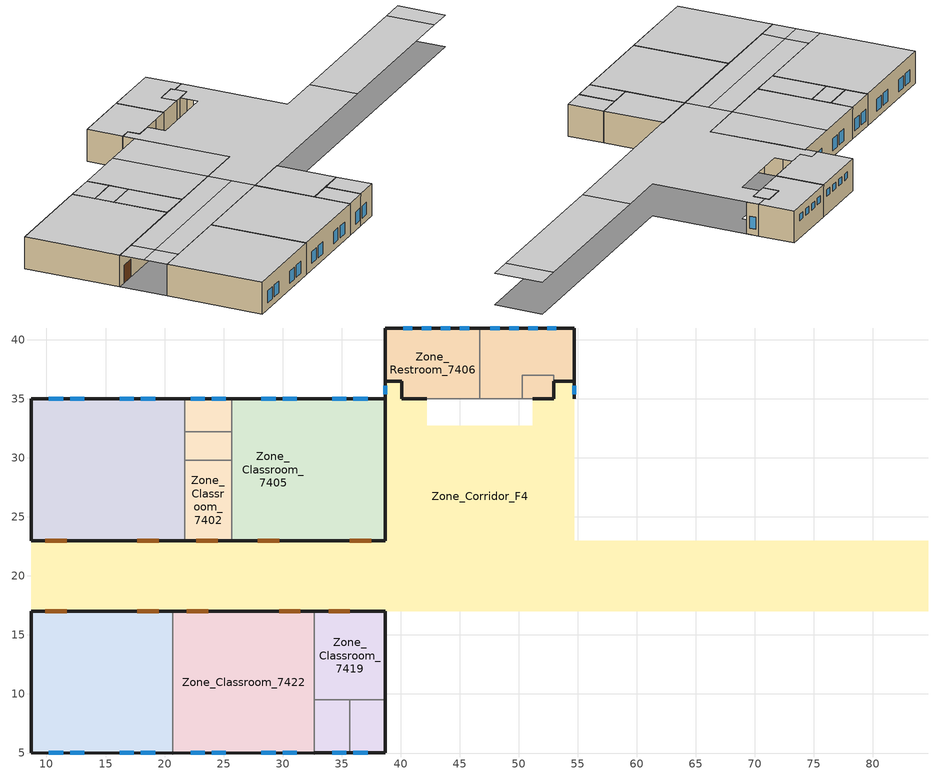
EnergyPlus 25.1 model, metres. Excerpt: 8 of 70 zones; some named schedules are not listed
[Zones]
Zone_Restroom_7406
 floor to Zone_Restroom_7304 (Interior Floor): 46.7,41 46.7,35 40.1,35 40.1,36.5 38.7,36.5 38.7,41 z12.8; 54.7,41 54.7,36.5 52.95,36.5 52.95,37 50.3,37 50.3,35 46.7,35 46.7,41 z12.8; 52.95,37 52.95,35 50.3,35 50.3,37 z12.8
 wall outside (ASHRAE 189.1-2009 ExtWall SteelFrame ClimateZone 1-3): 51.2,35 52.95,35 52.95,36.5 54.7,36.5 54.7,41 46.7,41 38.7,41 38.7,36.5 40.1,36.5 40.1,35 42.2,35 z12.8:16.8
 wall to Zone_Restroom_7406 (Interior Wall): 46.7,35 46.7,41 46.7,35 / 50.3,37 52.95,37 52.95,36.5 52.95,37 50.3,37 50.3,35 50.3,37 z12.8:16.8
 wall to Zone_Elevator_L (Interior Wall): 42.2,35 44.45,35 z12.8:16.8
 wall to Zone_Elevator_R (Interior Wall): 44.45,35 46.7,35 z12.8:16.8
 wall to Zone_Elec/MechRoom_7409 (Interior Wall): 46.7,35 50.3,35 51.2,35 z12.8:16.8
 window (ASHRAE 189.1-2009 ExtWindow ClimateZone 3): 45.8,41 45,41 / 44.2,41 43.4,41 / 42.6,41 41.8,41 / 41,41 40.2,41 / 48.4,41 47.6,41 / 50,41 49.2,41 / 51.6,41 50.8,41 / 53.2,41 52.4,41 z15:15.8
 ceiling to Zone_Restroom_7503 (Interior Ceiling): 46.7,35 46.7,41 38.7,41 38.7,36.5 40.1,36.5 40.1,35 z16.8; 50.3,35 50.3,37 52.95,37 52.95,36.5 54.7,36.5 54.7,41 46.7,41 46.7,35 z16.8; 52.95,35 52.95,37 50.3,37 50.3,35 z16.8
Zone_Classroom_7401
 floor to Zone_Office_7301 (Interior Floor): 11.7,35 11.7,32 8.7,32 8.7,35 z12.8; 20.7,35 20.7,32 17.7,32 17.7,35 z12.8; 17.7,35 17.7,26 20.7,26 20.7,23 11.7,23 11.7,35 13.2,35 13.2,26 16.2,26 16.2,35 z12.8; 11.7,32 11.7,29 8.7,29 8.7,32 z12.8; 11.7,29 11.7,26 8.7,26 8.7,29 z12.8; 11.7,26 11.7,23 8.7,23 8.7,26 z12.8; 20.7,29 20.7,26 17.7,26 17.7,29 z12.8; 20.7,32 20.7,29 17.7,29 17.7,32 z12.8; 13.2,29 16.2,29 16.2,26 13.2,26 z12.8; 16.2,35 16.2,32 13.2,32 13.2,35 z12.8; 13.2,32 16.2,32 16.2,29 13.2,29 z12.8
 floor to Zone_Classroom_7302 (Interior Floor): 21.7,35 21.7,23 20.7,23 20.7,35 z12.8
 wall outside (ASHRAE 189.1-2009 ExtWall SteelFrame ClimateZone 1-3): 21.7,35 8.7,35 8.7,23 21.7,23 z12.8:16.8
 wall to Zone_Classroom_7402 (Interior Wall): 21.7,23 21.7,29.8 21.7,32.2 21.7,35 z12.8:16.8
 window (ASHRAE 189.1-2009 ExtWindow ClimateZone 3): 19.2,35 18,35 / 11.4,35 10.2,35 / 13.2,35 12,35 / 17.4,35 16.2,35 z13.6:15.1
 door (Exterior Door): 9.9,23 11.7,23 / 17.7,23 19.5,23 z12.8:15
 ceiling to Zone_Auditorium_7502 (Interior Ceiling): 21.7,23 21.7,35 8.7,35 8.7,23 z16.8
Zone_Classroom_7402
 floor to Zone_Classroom_7302 (Interior Floor): 25.7,29.8 25.7,23 21.7,23 21.7,29.8 z12.8; 25.7,32.2 25.7,29.8 21.7,29.8 21.7,32.2 z12.8; 25.7,35 25.7,32.2 21.7,32.2 21.7,35 z12.8
 wall outside (ASHRAE 189.1-2009 ExtWall SteelFrame ClimateZone 1-3): 21.7,23 25.7,23 / 25.7,35 21.7,35 z12.8:16.8
 wall to Zone_Classroom_7405 (Interior Wall): 25.7,23 25.7,29.8 25.7,32.2 25.7,35 z12.8:16.8
 wall to Zone_Classroom_7402 (Interior Wall): 25.7,29.8 21.7,29.8 25.7,29.8 / 25.7,32.2 21.7,32.2 25.7,32.2 z12.8:16.8
 window (ASHRAE 189.1-2009 ExtWindow ClimateZone 3): 25.2,35 24,35 / 23.4,35 22.2,35 z13.6:15.1
 door (Exterior Door): 22.7,23 24.5,23 z12.8:15
 ceiling to Zone_Auditorium_7502 (Interior Ceiling): 25.7,23 25.7,29.8 21.7,29.8 21.7,23 z16.8; 25.7,29.8 25.7,32.2 21.7,32.2 21.7,29.8 z16.8; 25.7,32.2 25.7,35 21.7,35 21.7,32.2 z16.8
Zone_Classroom_7405
 floor to Zone_Classroom_7303 (Interior Floor): 38.7,35 38.7,23 32.7,23 32.7,35 z12.8
 floor to Zone_Classroom_7302 (Interior Floor): 32.7,35 32.7,23 25.7,23 25.7,35 z12.8
 wall outside (ASHRAE 189.1-2009 ExtWall SteelFrame ClimateZone 1-3): 25.7,23 38.7,23 38.7,29.8 38.7,32.2 38.7,35 25.7,35 z12.8:16.8
 window (ASHRAE 189.1-2009 ExtWindow ClimateZone 3): 29.4,35 28.2,35 / 31.2,35 30,35 / 35.4,35 34.2,35 / 37.2,35 36,35 z13.6:15.1
 door (Exterior Door): 27.9,23 29.7,23 / 35.7,23 37.5,23 z12.8:15
 ceiling to Zone_Auditorium_7502 (Interior Ceiling): 32.7,23 32.7,35 25.7,35 25.7,23 z16.8
 ceiling to Zone_Corridor_F5 (Interior Ceiling): 38.7,23 38.7,35 32.7,35 32.7,23 z16.8
Zone_Classroom_7423
 floor to Zone_Office_7316 (Interior Floor): 11.7,5 11.7,17 17.7,17 17.7,5 16.2,5 16.2,14 13.2,14 13.2,5 z12.8; 17.7,14 17.7,17 20.7,17 20.7,14 z12.8; 8.7,14 8.7,17 11.7,17 11.7,14 z12.8; 8.7,8 8.7,11 11.7,11 11.7,8 z12.8; 8.7,5 8.7,8 11.7,8 11.7,5 z12.8; 8.7,11 8.7,14 11.7,14 11.7,11 z12.8; 17.7,8 17.7,11 20.7,11 20.7,8 z12.8; 17.7,11 17.7,14 20.7,14 20.7,11 z12.8; 17.7,5 17.7,8 20.7,8 20.7,5 z12.8; 13.2,11 13.2,14 16.2,14 16.2,11 z12.8; 13.2,5 13.2,8 16.2,8 16.2,5 z12.8; 13.2,8 13.2,11 16.2,11 16.2,8 z12.8
 wall outside (ASHRAE 189.1-2009 ExtWall SteelFrame ClimateZone 1-3): 20.7,17 8.7,17 8.7,5 20.7,5 z12.8:16.8
 wall to Zone_Classroom_7422 (Interior Wall): 20.7,5 20.7,17 z12.8:16.8
 window (ASHRAE 189.1-2009 ExtWindow ClimateZone 3): 10.2,5 11.4,5 / 12,5 13.2,5 / 18,5 19.2,5 / 16.2,5 17.4,5 z13.6:15.1
 door (Exterior Door): 11.7,17 9.9,17 / 19.5,17 17.7,17 z12.8:15
 ceiling to Zone_Auditorium_7501 (Interior Ceiling): 8.7,17 8.7,5 20.7,5 20.7,17 z16.8
Zone_Classroom_7422
 floor to Zone_Classroom_7315 (Interior Floor): 20.7,5 20.7,17 32.7,17 32.7,5 z12.8
 wall outside (ASHRAE 189.1-2009 ExtWall SteelFrame ClimateZone 1-3): 20.7,5 32.7,5 / 32.7,17 20.7,17 z12.8:16.8
 wall to Zone_Classroom_7419 (Interior Wall): 32.7,5 32.7,9.5 32.7,17 z12.8:16.8
 window (ASHRAE 189.1-2009 ExtWindow ClimateZone 3): 22.2,5 23.4,5 / 24,5 25.2,5 / 30,5 31.2,5 / 28.2,5 29.4,5 z13.6:15.1
 door (Exterior Door): 23.7,17 21.9,17 / 31.5,17 29.7,17 z12.8:15
 ceiling to Zone_Auditorium_7501 (Interior Ceiling): 20.7,17 20.7,5 32.7,5 32.7,17 z16.8
Zone_Classroom_7419
 floor to Zone_Classroom_7314 (Interior Floor): 38.7,17 38.7,9.5 32.7,9.5 32.7,17 z12.8; 38.7,9.5 38.7,5 35.7,5 35.7,9.5 z12.8; 35.7,9.5 35.7,5 32.7,5 32.7,9.5 z12.8
 wall outside (ASHRAE 189.1-2009 ExtWall SteelFrame ClimateZone 1-3): 32.7,5 35.7,5 38.7,5 38.7,9.5 38.7,17 32.7,17 z12.8:16.8
 wall to Zone_Classroom_7419 (Interior Wall): 35.7,9.5 38.7,9.5 35.7,9.5 35.7,5 35.7,9.5 32.7,9.5 35.7,9.5 z12.8:16.8
 window (ASHRAE 189.1-2009 ExtWindow ClimateZone 3): 36,5 37.2,5 / 34.2,5 35.4,5 z13.6:15.1
 door (Exterior Door): 35.7,17 33.9,17 z12.8:15
 ceiling to Zone_Corridor_F5 (Interior Ceiling): 38.7,9.5 38.7,17 32.7,17 32.7,9.5 z16.8; 38.7,5 38.7,9.5 35.7,9.5 35.7,5 z16.8; 35.7,5 35.7,9.5 32.7,9.5 32.7,5 z16.8
Zone_Corridor_F4
 floor to Zone_Corridor_F3 (Interior Floor): 54.7,36.5 54.7,23 84.7,23 84.7,17 8.7,17 8.7,23 38.7,23 38.7,36.5 40.1,36.5 40.1,35 42.2,35 42.2,32.7 51.2,32.7 51.2,35 52.95,35 52.95,36.5 z12.8
 wall outside (ASHRAE 189.1-2009 ExtWall SteelFrame ClimateZone 1-3): 38.7,36.5 38.7,35 / 54.7,35 54.7,36.5 z12.8:16.8
 window (ASHRAE 189.1-2009 ExtWindow ClimateZone 3): 38.7,36.12 38.7,35.38 / 54.7,35.38 54.7,36.12 z13.6:15.1
 ceiling to Zone_Auditorium_7502 (Interior Ceiling): 11.7,20 11.7,23 8.7,23 8.7,20 z16.8; 32.7,20 32.7,23 11.7,23 11.7,20 z16.8
 ceiling to Zone_Auditorium_7501 (Interior Ceiling): 11.7,17 11.7,20 8.7,20 8.7,17 z16.8; 11.7,17 32.7,17 32.7,20 11.7,20 z16.8
 ceiling to Zone_Auditorium_7508 (Interior Ceiling): 84.7,17 84.7,23 81.7,23 81.7,17 z16.8; 81.7,17 81.7,23 60.7,23 60.7,17 z16.8
 ceiling to Zone_Corridor_F5 (Interior Ceiling): 60.7,17 60.7,23 54.7,23 54.7,36.5 52.95,36.5 52.95,35 51.2,35 51.2,32.7 42.2,32.7 42.2,35 40.1,35 40.1,36.5 38.7,36.5 38.7,23 32.7,23 32.7,17 z16.8
[Building]
Building 1
[Site:Location]
Lampang.Agromet: Latitude {deg}=18.325; Longitude {deg}=99.3014; Time Zone {hr}=7; Elevation {m}=319; Keep Site Location Information=No
[Site:GroundTemperature:BuildingSurface]
30, 30, 30, 30, 30, 30, 30, 30, 30, 30, 30, 30
[Material] Thermal Absorptance=0.9
Name | Roughness | Thickness {m} | Conductivity {W/m-K} | Density {kg/m3} | Specific Heat {J/kg-K} | Solar Absorptance | Visible Absorptance
1/2IN Gypsum | Smooth | 0.0127 | 0.16 | 784.9 | 830 | 0.4 | 0.4
F08 Metal surface | Smooth | 0.0008 | 45.28 | 7824 | 500 | 0.7 | 0.7
F16 Acoustic tile | MediumSmooth | 0.0191 | 0.06 | 368 | 590 | 0.3 | 0.3
G01a 19mm gypsum board | MediumSmooth | 0.019 | 0.16 | 800 | 1090 | 0.4 | 0.4
I01 25mm insulation board | MediumRough | 0.0254 | 0.03 | 43 | 1210 | 0.6 | 0.6
M11 100mm lightweight concrete | MediumRough | 0.1016 | 0.53 | 1280 | 840 | 0.5 | 0.5
Wall Insulation [33] | MediumRough | 0.0781 | 0.045 | 265 | 836.8 | 0.7 | 0.7
[Material:NoMass]
MAT-SHEATH: Roughness=Smooth; Thermal Resistance {m2-K/W}=0.1; Thermal Absorptance=0.9; Solar Absorptance=0.7; Visible Absorptance=0.7
[Material:AirGap]
Name | Thermal Resistance {m2-K/W}
F04 Wall air space resistance | 0.15
F05 Ceiling air space resistance | 0.18
[WindowMaterial:Glazing]
Theoretical Glass [202]: Optical Data Type=SpectralAverage; Thickness {m}=0.003; Solar Transmittance at Normal Incidence=0.2325; Front Side Solar Reflectance at Normal Incidence=0.7175; Back Side Solar Reflectance at Normal Incidence=0; Visible Transmittance at Normal Incidence=0.3192; Front Side Visible Reflectance at Normal Incidence=0.6308; Back Side Visible Reflectance at Normal Incidence=0; Infrared Transmittance at Normal Incidence=0; Front Side Infrared Hemispherical Emissivity=0.9; Back Side Infrared Hemispherical Emissivity=0.9; Conductivity {W/m-K}=0.0192; Dirt Correction Factor for Solar and Visible Transmittance=1; Solar Diffusing=No
[Construction]
ASHRAE 189.1-2009 ExtWall SteelFrame ClimateZone 1-3: MAT-SHEATH, Wall Insulation [33], 1/2IN Gypsum
ASHRAE 189.1-2009 ExtWindow ClimateZone 3: Theoretical Glass [202]
Exterior Door: F08 Metal surface, I01 25mm insulation board
Interior Ceiling: M11 100mm lightweight concrete, F05 Ceiling air space resistance, F16 Acoustic tile
Interior Floor: F16 Acoustic tile, F05 Ceiling air space resistance, M11 100mm lightweight concrete
Interior Wall: G01a 19mm gypsum board, F04 Wall air space resistance, G01a 19mm gypsum board
[Space] Ceiling Height {m}=4
Name | Zone | Volume {m3} | Floor Area {m2} | Space Type
7406 | Zone_Restroom_7406 | 183.6 | 45.9 | 189.1-2009 - SecSchl - Restroom - CZ1-3
7407 | Zone_Restroom_7406 | 160.3 | 40.075 | 189.1-2009 - SecSchl - Restroom - CZ1-3
7408 | Zone_Restroom_7406 | 21.2 | 5.3 | 189.1-2009 - SecSchl - Restroom - CZ1-3
7401 | Zone_Classroom_7401 | 624 | 156 | 189.1-2009 - SecSchl - Classroom - CZ1-3
7402 | Zone_Classroom_7402 | 108.728 | 27.182 | 189.1-2009 - SecSchl - Classroom - CZ1-3
7403 | Zone_Classroom_7402 | 38.472 | 9.618 | 189.1-2009 - SecSchl - Classroom - CZ1-3
7404 | Zone_Classroom_7402 | 44.8 | 11.2 | 189.1-2009 - SecSchl - Classroom - CZ1-3
7405 | Zone_Classroom_7405 | 624 | 156 | 189.1-2009 - SecSchl - Classroom - CZ1-3
7423 | Zone_Classroom_7423 | 576 | 144 | 189.1-2009 - SecSchl - Classroom - CZ1-3
7422 | Zone_Classroom_7422 | 576 | 156 | 189.1-2009 - SecSchl - Classroom - CZ1-3
7419 | Zone_Classroom_7419 | 180 | 45 | 189.1-2009 - SecSchl - Classroom - CZ1-3
7420; 7421 | Zone_Classroom_7419 | 54 | 13.5 | 189.1-2009 - SecSchl - Classroom - CZ1-3
F3_Corridor 1 | Zone_Corridor_F4 | 2530.2 | 632.55 | 189.1-2009 - SecSchl - Corridor - CZ1-3
[SpaceList]
189.1-2009 - SecSchl - Restroom - CZ1-3: 7116, 7306, 7208, 7207, 7106, 7107, 7112, 7115, 7114, 7504, 7503, 7206, 7406, 7408, 7304, 7305, 7407
189.1-2009 - SecSchl - Corridor - CZ1-3: F1_Corridor, 7101, F1_Behide-7118-7121, F2_Corridor, F3_Corridor, F3_Corridor 1, F5_Corridor
189.1-2009 - SecSchl - Classroom - CZ1-3: 7403, 7315, 7413, 7410, 7201, 7302, 7421, 7420, 7417, 7419, 7401, 7402, 7404, 7308, 7423, 7210, 7202, 7203, 7204, 7205, 7303, 7314, 7313, 7309, 7312, 7310, 7311, 7422, 7411, 7415, 7416, 7405, 7414, 7418, 7412
[Zone] Multiplier=1; Part of Total Floor Area=Yes
Zone_Restroom_7406; Zone_Classroom_7401; Zone_Classroom_7402; Zone_Classroom_7405; Zone_Classroom_7423; Zone_Classroom_7422; Zone_Classroom_7419; Zone_Corridor_F4
[People] Number of People Schedule=SecondarySchool Bldg Occ; Number of People Calculation Method=People/Area; Fraction Radiant=0.3; Activity Level Schedule=SecondarySchool Activity
Name | Zone or ZoneList or Space or SpaceList | People per Floor Area {person/m2}
189.1-2009 - SecSchl - Restroom - CZ1-3 People | 189.1-2009 - SecSchl - Restroom - CZ1-3 | 0.8
189.1-2009 - SecSchl - Corridor - CZ1-3 People | 189.1-2009 - SecSchl - Corridor - CZ1-3 | 0.81
189.1-2009 - SecSchl - Classroom - CZ1-3 People | 189.1-2009 - SecSchl - Classroom - CZ1-3 | 0.81
[Lights] Schedule=SecondarySchool Bldg Light; Design Level Calculation Method=Watts/Area; Fraction Replaceable=1
Name | Zone or ZoneList or Space or SpaceList | Watts per Floor Area {W/m2}
189.1-2009 - SecSchl - Restroom - CZ1-3 Lights | 189.1-2009 - SecSchl - Restroom - CZ1-3 | 8.71877
189.1-2009 - SecSchl - Corridor - CZ1-3 Lights | 189.1-2009 - SecSchl - Corridor - CZ1-3 | 4.84376
189.1-2009 - SecSchl - Classroom - CZ1-3 Lights | 189.1-2009 - SecSchl - Classroom - CZ1-3 | 13.5625
[ElectricEquipment] Schedule=SecondarySchool Bldg Equip; Design Level Calculation Method=Watts/Area
Name | Zone or ZoneList or Space or SpaceList | Watts per Floor Area {W/m2}
189.1-2009 - SecSchl - Restroom - CZ1-3 Electric Equipment | 189.1-2009 - SecSchl - Restroom - CZ1-3 | 2.90626
189.1-2009 - SecSchl - Corridor - CZ1-3 Electric Equipment | 189.1-2009 - SecSchl - Corridor - CZ1-3 | 2.90626
189.1-2009 - SecSchl - Classroom - CZ1-3 Electric Equipment | 189.1-2009 - SecSchl - Classroom - CZ1-3 | 7.31946
[ZoneInfiltration:DesignFlowRate] Schedule=SecondarySchool Infil; Design Flow Rate Calculation Method=Flow/ExteriorArea; Flow Rate per Exterior Surface Area {m3/s-m2}=0.00030226; Density Basis=Outdoor
Name | Zone or ZoneList or Space or SpaceList
189.1-2009 - SecSchl - Restroom - CZ1-3 Infiltration | 189.1-2009 - SecSchl - Restroom - CZ1-3
189.1-2009 - SecSchl - Corridor - CZ1-3 Infiltration | 189.1-2009 - SecSchl - Corridor - CZ1-3
189.1-2009 - SecSchl - Classroom - CZ1-3 Infiltration | 189.1-2009 - SecSchl - Classroom - CZ1-3
[ZoneVentilation:DesignFlowRate] Schedule=SecondarySchool Bldg Occ; Design Flow Rate Calculation Method=Flow/Person; Flow Rate per Person {m3/s-person}=0.00707921
Name | Zone or ZoneList or Space or SpaceList
Zone_Classroom_7401 Ventilation per Person | Zone_Classroom_7401
Zone_Classroom_7402 Ventilation per Person | Zone_Classroom_7402
Zone_Classroom_7405 Ventilation per Person | Zone_Classroom_7405
Zone_Classroom_7423 Ventilation per Person | Zone_Classroom_7423
Zone_Classroom_7422 Ventilation per Person | Zone_Classroom_7422
Zone_Classroom_7419 Ventilation per Person | Zone_Classroom_7419
[HVACTemplate:Zone:IdealLoadsAirSystem] Maximum Heating Supply Air Temperature {C}=50; Minimum Cooling Supply Air Temperature {C}=13; Heating Limit=NoLimit; Maximum Heating Air Flow Rate {m3/s}=autosize; Maximum Sensible Heating Capacity {W}=autosize; Cooling Limit=NoLimit; Maximum Cooling Air Flow Rate {m3/s}=autosize; Maximum Total Cooling Capacity {W}=autosize; Dehumidification Control Type=None; Cooling Sensible Heat Ratio=0.7; Dehumidification Setpoint {percent}=60; Humidification Control Type=None; Humidification Setpoint {percent}=30; Outdoor Air Method=Flow/Zone; Demand Controlled Ventilation Type=None
Zone_Classroom_7401; Zone_Classroom_7402; Zone_Classroom_7405; Zone_Classroom_7423; Zone_Classroom_7422; Zone_Classroom_7419
[ZoneControl:Thermostat] Temperature Difference Between Cutout And Setpoint {deltaC}=0
Name | Zone or ZoneList | Control Type Schedule | Control 1
Zone_Classroom_7401 Thermostat | Zone_Classroom_7401 | Zone_Classroom_7401 Thermostat Schedule | Zone_Classroom_7401 Thermostat 1
Zone_Classroom_7402 Thermostat | Zone_Classroom_7402 | Zone_Classroom_7402 Thermostat Schedule | Zone_Classroom_7402 Thermostat 3
Zone_Classroom_7405 Thermostat | Zone_Classroom_7405 | Zone_Classroom_7405 Thermostat Schedule | Zone_Classroom_7405 Thermostat 1
Zone_Classroom_7423 Thermostat | Zone_Classroom_7423 | Zone_Classroom_7423 Thermostat Schedule | Zone_Classroom_7423 Thermostat
Zone_Classroom_7422 Thermostat | Zone_Classroom_7422 | Zone_Classroom_7422 Thermostat Schedule | Zone_Classroom_7422 Thermostat
Zone_Classroom_7419 Thermostat | Zone_Classroom_7419 | Zone_Classroom_7419 Thermostat Schedule | Zone_Classroom_7419 Thermostat
[ThermostatSetpoint:DualSetpoint] Heating Setpoint Temperature Schedule=SecondarySchool HtgSetp; Cooling Setpoint Temperature Schedule=SecondarySchool ClgSetp
Zone_Classroom_7401 Thermostat 1; Zone_Classroom_7402 Thermostat 3; Zone_Classroom_7405 Thermostat 1; Zone_Classroom_7423 Thermostat; Zone_Classroom_7422 Thermostat; Zone_Classroom_7419 Thermostat
[Schedule:Week:Daily]
SecondarySchool Bldg Light Week Rule - Jan1-Jun24: SecondarySchool Bldg Light Rule 5 Day Schedule, SecondarySchool Bldg Light Default Schedule, SecondarySchool Bldg Light Default Schedule, SecondarySchool Bldg Light Default Schedule, SecondarySchool Bldg Light Default Schedule, SecondarySchool Bldg Light Default Schedule, SecondarySchool Bldg Light Rule 5 Day Schedule, SecondarySchool Bldg Light Default Schedule, SecondarySchool Bldg Light Summer Design Day, SecondarySchool Bldg Light Winter Design Day, SecondarySchool Bldg Light Default Schedule, SecondarySchool Bldg Light Default Schedule
SecondarySchool Bldg Light Week Rule - Jun25-Jul1: SecondarySchool Bldg Light Rule 5 Day Schedule, SecondarySchool Bldg Light Default Schedule, SecondarySchool Bldg Light Default Schedule, SecondarySchool Bldg Light Default Schedule, SecondarySchool Bldg Light Default Schedule, SecondarySchool Bldg Light Default Schedule, SecondarySchool Bldg Light Rule 3 Day Schedule, SecondarySchool Bldg Light Default Schedule, SecondarySchool Bldg Light Summer Design Day, SecondarySchool Bldg Light Winter Design Day, SecondarySchool Bldg Light Default Schedule, SecondarySchool Bldg Light Default Schedule
SecondarySchool Bldg Light Week Rule - Jul2-Aug26: SecondarySchool Bldg Light Rule 3 Day Schedule, SecondarySchool Bldg Light Rule 4 Day Schedule, SecondarySchool Bldg Light Rule 4 Day Schedule, SecondarySchool Bldg Light Rule 4 Day Schedule, SecondarySchool Bldg Light Rule 4 Day Schedule, SecondarySchool Bldg Light Rule 4 Day Schedule, SecondarySchool Bldg Light Rule 3 Day Schedule, SecondarySchool Bldg Light Default Schedule, SecondarySchool Bldg Light Summer Design Day, SecondarySchool Bldg Light Winter Design Day, SecondarySchool Bldg Light Default Schedule, SecondarySchool Bldg Light Default Schedule
SecondarySchool Bldg Occ Week Rule - Jan1-Jun24: SecondarySchool Bldg Occ Rule 5 Day Schedule, SecondarySchool Bldg Occ Default Schedule, SecondarySchool Bldg Occ Default Schedule, SecondarySchool Bldg Occ Default Schedule, SecondarySchool Bldg Occ Default Schedule, SecondarySchool Bldg Occ Default Schedule, SecondarySchool Bldg Occ Rule 5 Day Schedule, SecondarySchool Bldg Occ Default Schedule, SecondarySchool Bldg Occ Summer Design Day, SecondarySchool Bldg Occ Winter Design Day, SecondarySchool Bldg Occ Default Schedule, SecondarySchool Bldg Occ Default Schedule
SecondarySchool Bldg Occ Week Rule - Jun25-Jul1: SecondarySchool Bldg Occ Rule 5 Day Schedule, SecondarySchool Bldg Occ Default Schedule, SecondarySchool Bldg Occ Default Schedule, SecondarySchool Bldg Occ Default Schedule, SecondarySchool Bldg Occ Default Schedule, SecondarySchool Bldg Occ Default Schedule, SecondarySchool Bldg Occ Rule 3 Day Schedule, SecondarySchool Bldg Occ Default Schedule, SecondarySchool Bldg Occ Summer Design Day, SecondarySchool Bldg Occ Winter Design Day, SecondarySchool Bldg Occ Default Schedule, SecondarySchool Bldg Occ Default Schedule
SecondarySchool Bldg Occ Week Rule - Jul2-Aug26: SecondarySchool Bldg Occ Rule 3 Day Schedule, SecondarySchool Bldg Occ Rule 4 Day Schedule, SecondarySchool Bldg Occ Rule 4 Day Schedule, SecondarySchool Bldg Occ Rule 4 Day Schedule, SecondarySchool Bldg Occ Rule 4 Day Schedule, SecondarySchool Bldg Occ Rule 4 Day Schedule, SecondarySchool Bldg Occ Rule 3 Day Schedule, SecondarySchool Bldg Occ Default Schedule, SecondarySchool Bldg Occ Summer Design Day, SecondarySchool Bldg Occ Winter Design Day, SecondarySchool Bldg Occ Default Schedule, SecondarySchool Bldg Occ Default Schedule
SecondarySchool Bldg Occ Week Rule - Aug27-Sep2: SecondarySchool Bldg Occ Rule 3 Day Schedule, SecondarySchool Bldg Occ Rule 4 Day Schedule, SecondarySchool Bldg Occ Rule 4 Day Schedule, SecondarySchool Bldg Occ Rule 4 Day Schedule, SecondarySchool Bldg Occ Rule 4 Day Schedule, SecondarySchool Bldg Occ Rule 2 Day Schedule, SecondarySchool Bldg Occ Rule 1 Day Schedule, SecondarySchool Bldg Occ Default Schedule, SecondarySchool Bldg Occ Summer Design Day, SecondarySchool Bldg Occ Winter Design Day, SecondarySchool Bldg Occ Default Schedule, SecondarySchool Bldg Occ Default Schedule
SecondarySchool Bldg Occ Week Rule - Sep3-Dec31: SecondarySchool Bldg Occ Rule 1 Day Schedule, SecondarySchool Bldg Occ Rule 2 Day Schedule, SecondarySchool Bldg Occ Rule 2 Day Schedule, SecondarySchool Bldg Occ Rule 2 Day Schedule, SecondarySchool Bldg Occ Rule 2 Day Schedule, SecondarySchool Bldg Occ Rule 2 Day Schedule, SecondarySchool Bldg Occ Rule 1 Day Schedule, SecondarySchool Bldg Occ Default Schedule, SecondarySchool Bldg Occ Summer Design Day, SecondarySchool Bldg Occ Winter Design Day, SecondarySchool Bldg Occ Default Schedule, SecondarySchool Bldg Occ Default Schedule
SecondarySchool Activity Week Rule - Jan1-Dec31: SecondarySchool Activity Default Schedule, SecondarySchool Activity Default Schedule, SecondarySchool Activity Default Schedule, SecondarySchool Activity Default Schedule, SecondarySchool Activity Default Schedule, SecondarySchool Activity Default Schedule, SecondarySchool Activity Default Schedule, SecondarySchool Activity Default Schedule, SecondarySchool Activity Summer Design Day, SecondarySchool Activity Winter Design Day, SecondarySchool Activity Default Schedule, SecondarySchool Activity Default Schedule
[Schedule:Year]
SecondarySchool Bldg Light: SecondarySchool Bldg Light Week Rule - Jan1-Jun24, 1, 1, 6, 24, SecondarySchool Bldg Light Week Rule - Jun25-Jul1, 6, 25, 7, 1, SecondarySchool Bldg Light Week Rule - Jul2-Aug26, 7, 2, 8, 26, SecondarySchool Bldg Light Week Rule - Aug27-Sep2, 8, 27, 9, 2, SecondarySchool Bldg Light Week Rule - Sep3-Dec31, 9, 3, 12, 31
SecondarySchool Bldg Occ: SecondarySchool Bldg Occ Week Rule - Jan1-Jun24, 1, 1, 6, 24, SecondarySchool Bldg Occ Week Rule - Jun25-Jul1, 6, 25, 7, 1, SecondarySchool Bldg Occ Week Rule - Jul2-Aug26, 7, 2, 8, 26, SecondarySchool Bldg Occ Week Rule - Aug27-Sep2, 8, 27, 9, 2, SecondarySchool Bldg Occ Week Rule - Sep3-Dec31, 9, 3, 12, 31
SecondarySchool Activity: SecondarySchool Activity Week Rule - Jan1-Dec31, 1, 1, 12, 31
SecondarySchool Bldg Equip: SecondarySchool Bldg Equip Week Rule - Jan1-Jun24, 1, 1, 6, 24, SecondarySchool Bldg Equip Week Rule - Jun25-Jul1, 6, 25, 7, 1, SecondarySchool Bldg Equip Week Rule - Jul2-Aug26, 7, 2, 8, 26, SecondarySchool Bldg Equip Week Rule - Aug27-Sep2, 8, 27, 9, 2, SecondarySchool Bldg Equip Week Rule - Sep3-Dec31, 9, 3, 12, 31
SecondarySchool Infil: SecondarySchool Infil Week Rule - Jan1-Dec31, 1, 1, 12, 31
[Schedule:Compact]
Zone_Classroom_7401 Thermostat Schedule; Zone_Classroom_7402 Thermostat Schedule; Zone_Classroom_7405 Thermostat Schedule; Zone_Classroom_7423 Thermostat Schedule; Zone_Classroom_7422 Thermostat Schedule; Zone_Classroom_7419 Thermostat Schedule: Through: 12/31, For: AllDays, Until: 24:0.0, 4
